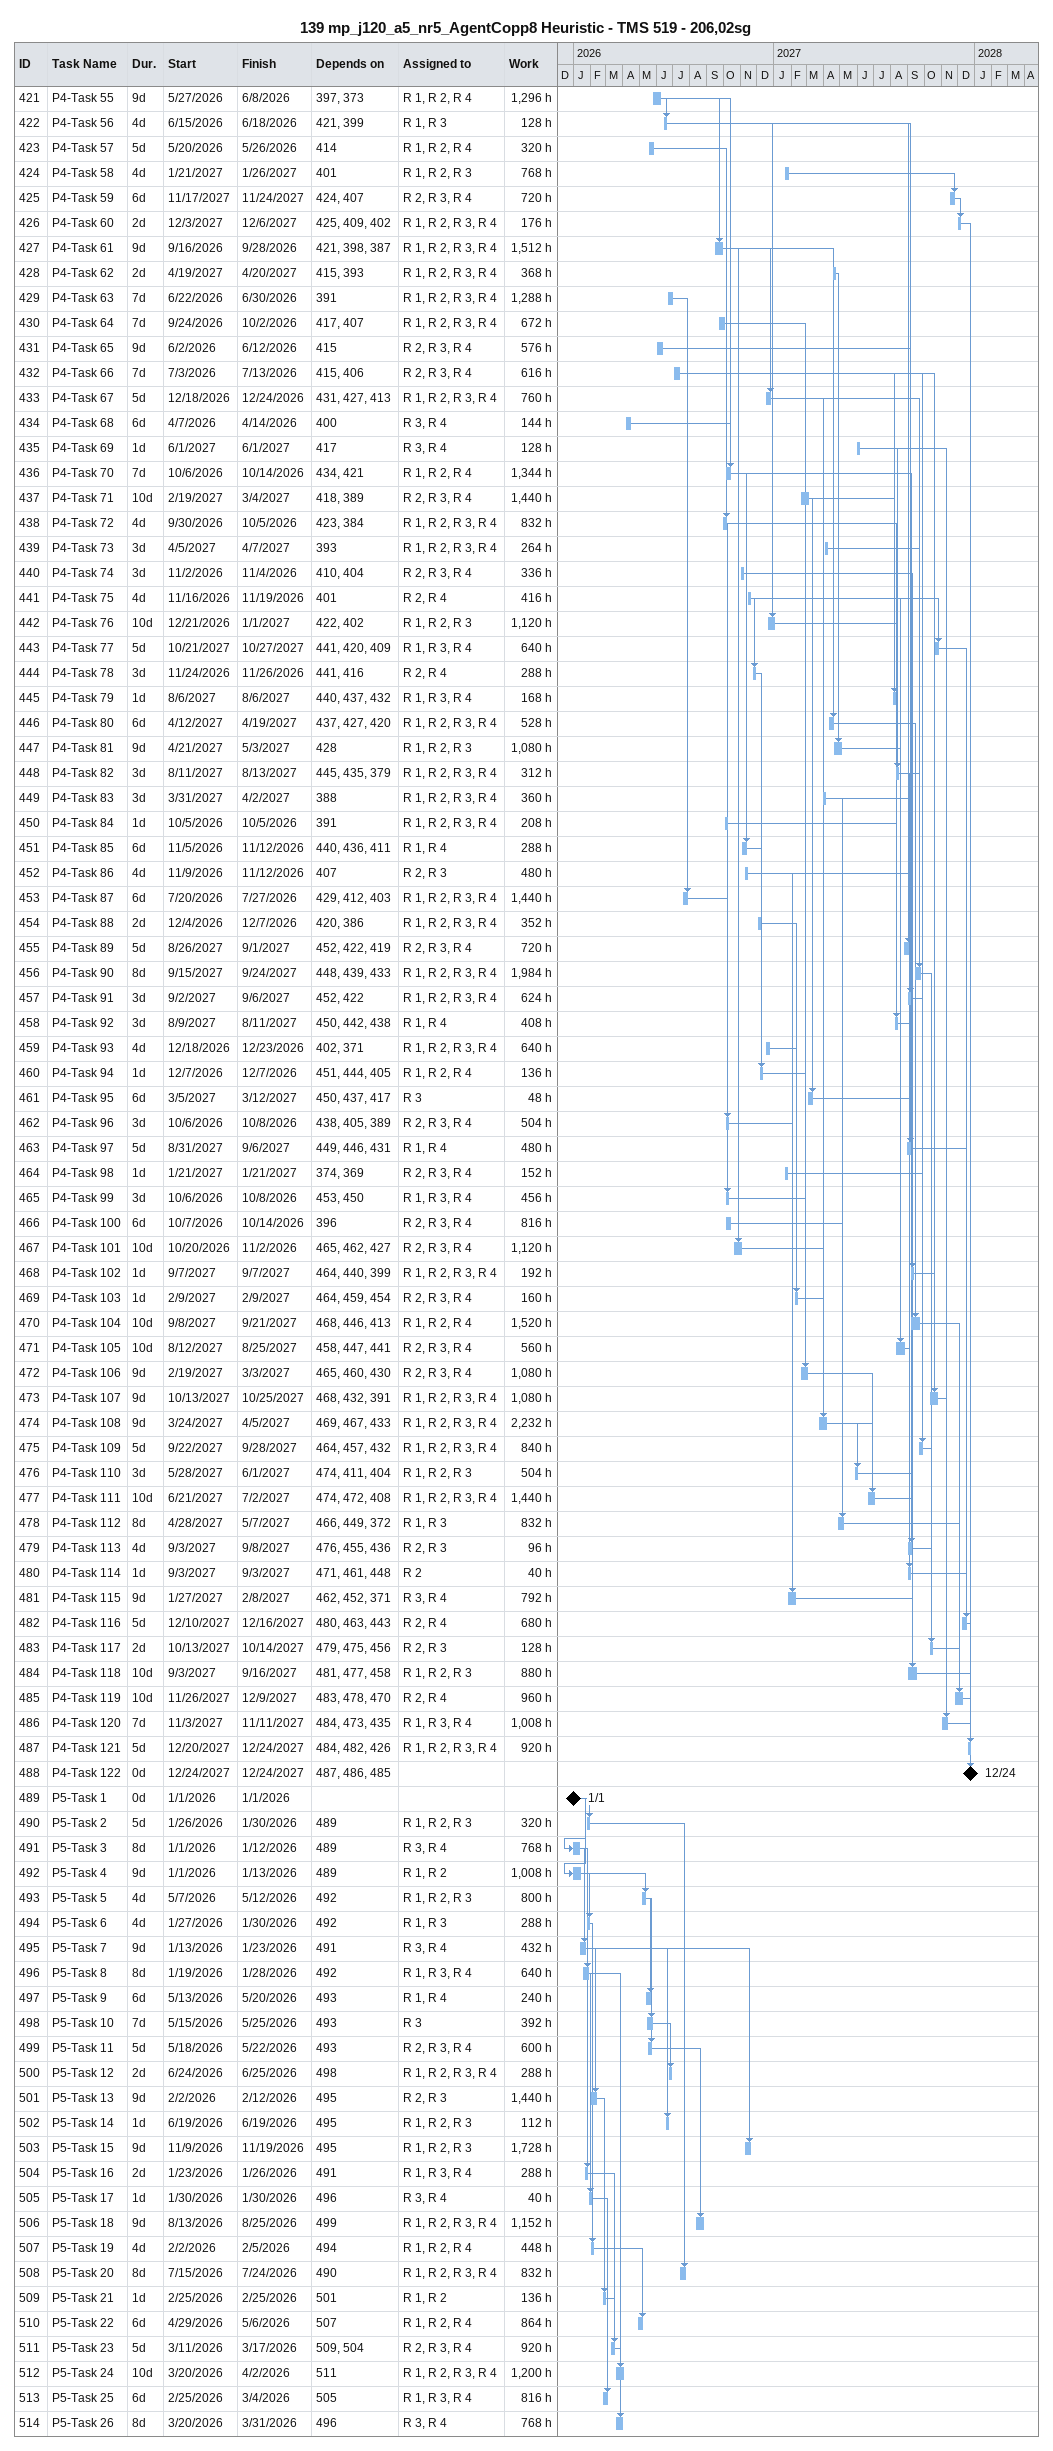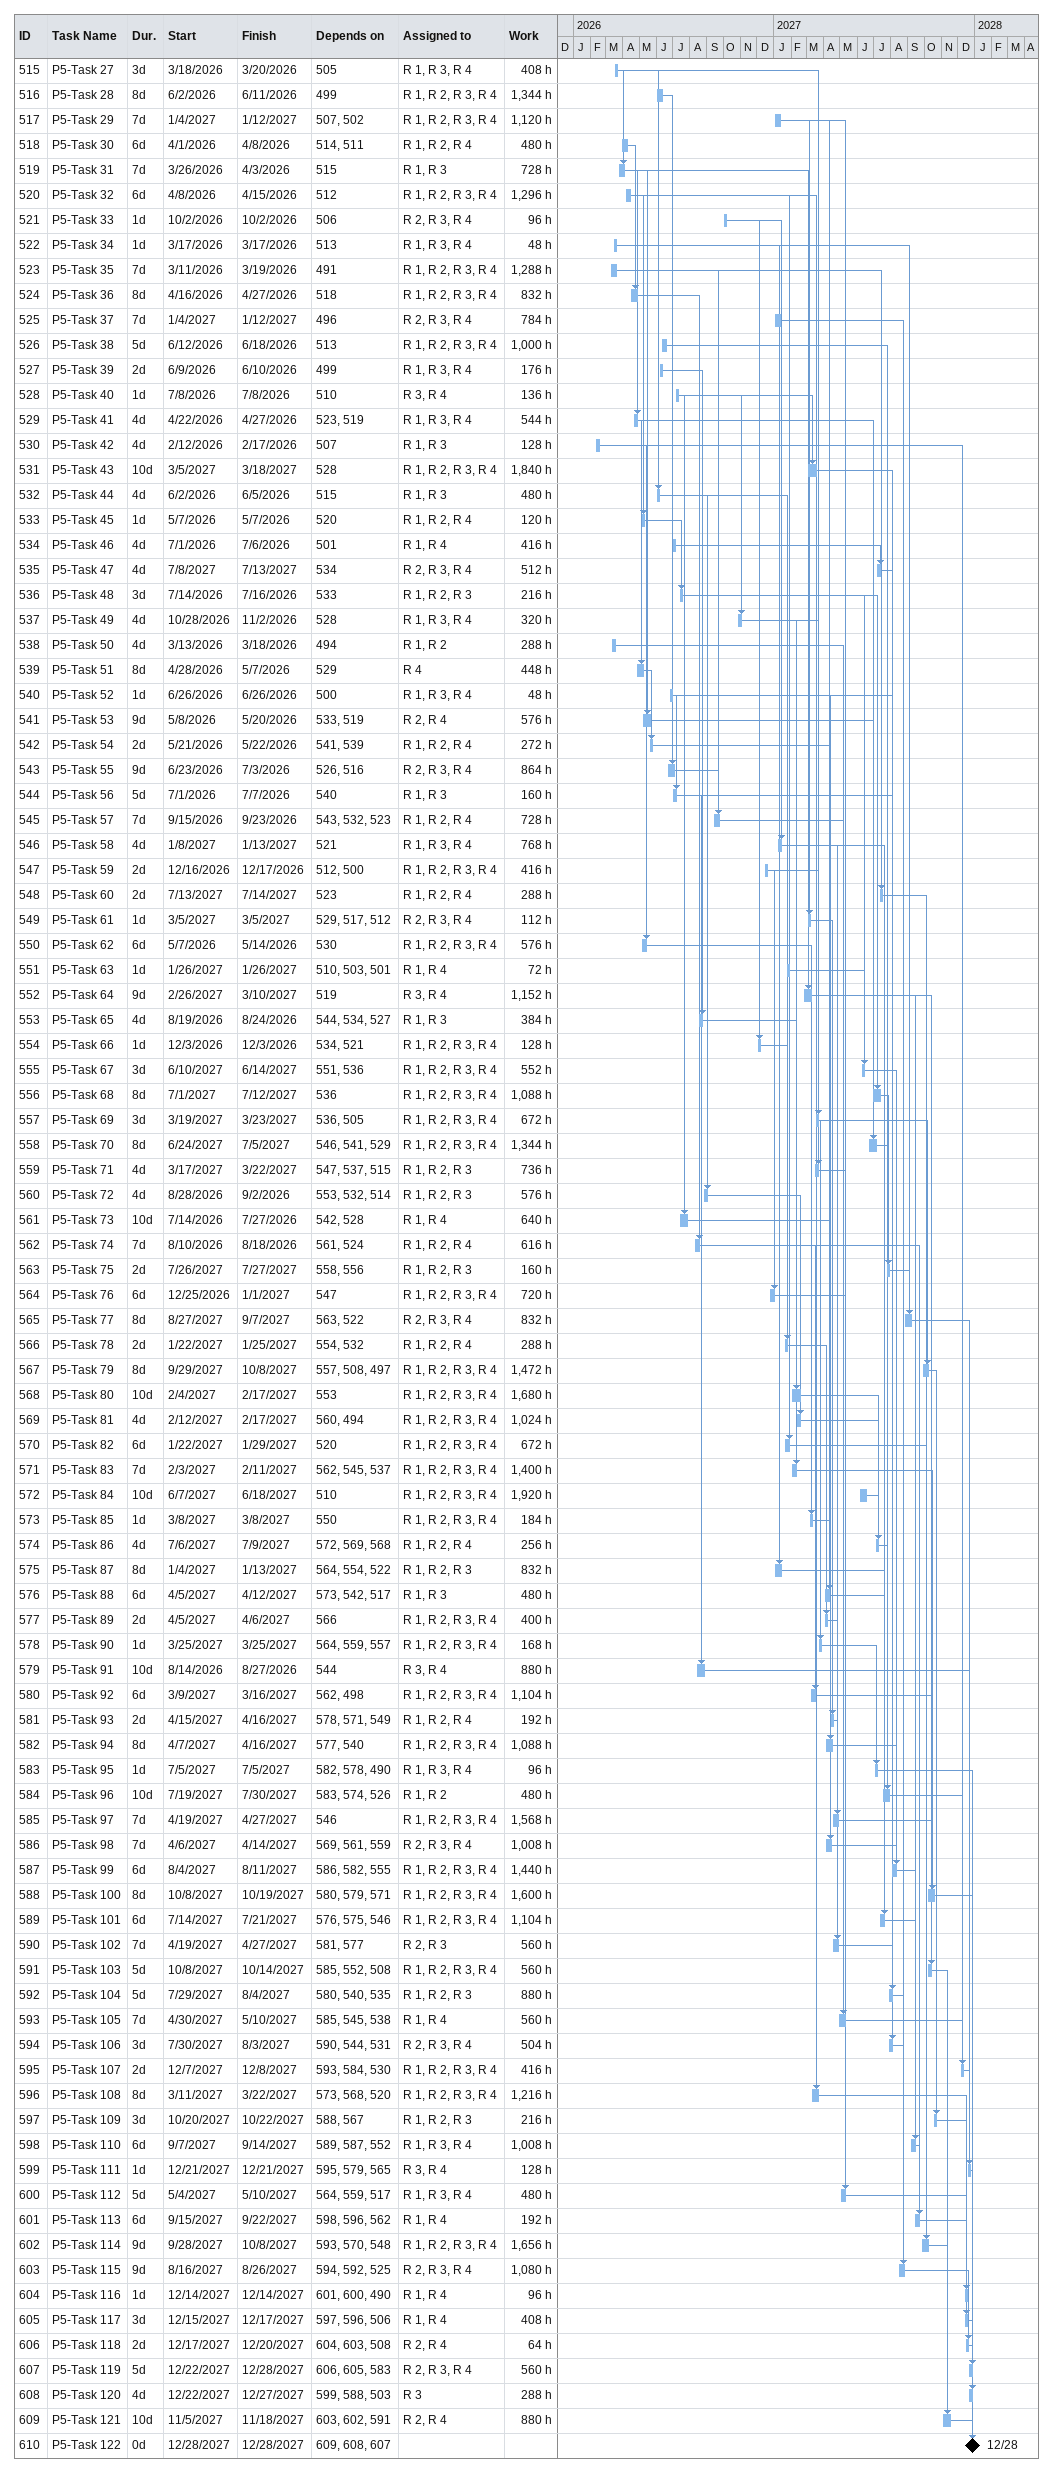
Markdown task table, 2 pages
139 mp_j120_a5_nr5_AgentCopp8 Heuristic - TMS 519 - 206,02sg

| ID | Task | Duration | Start | Finish | Predecessors | Resources | Work (h) |
|---|---|---|---|---|---|---|---|
| 421 | P4-Task 55 | 9d | 2026-05-27 | 2026-06-08 | 397, 373 | R 1, R 2, R 4 | 1296 |
| 422 | P4-Task 56 | 4d | 2026-06-15 | 2026-06-18 | 421, 399 | R 1, R 3 | 128 |
| 423 | P4-Task 57 | 5d | 2026-05-20 | 2026-05-26 | 414 | R 1, R 2, R 4 | 320 |
| 424 | P4-Task 58 | 4d | 2027-01-21 | 2027-01-26 | 401 | R 1, R 2, R 3 | 768 |
| 425 | P4-Task 59 | 6d | 2027-11-17 | 2027-11-24 | 424, 407 | R 2, R 3, R 4 | 720 |
| 426 | P4-Task 60 | 2d | 2027-12-03 | 2027-12-06 | 425, 409, 402 | R 1, R 2, R 3, R 4 | 176 |
| 427 | P4-Task 61 | 9d | 2026-09-16 | 2026-09-28 | 421, 398, 387 | R 1, R 2, R 3, R 4 | 1512 |
| 428 | P4-Task 62 | 2d | 2027-04-19 | 2027-04-20 | 415, 393 | R 1, R 2, R 3, R 4 | 368 |
| 429 | P4-Task 63 | 7d | 2026-06-22 | 2026-06-30 | 391 | R 1, R 2, R 3, R 4 | 1288 |
| 430 | P4-Task 64 | 7d | 2026-09-24 | 2026-10-02 | 417, 407 | R 1, R 2, R 3, R 4 | 672 |
| 431 | P4-Task 65 | 9d | 2026-06-02 | 2026-06-12 | 415 | R 2, R 3, R 4 | 576 |
| 432 | P4-Task 66 | 7d | 2026-07-03 | 2026-07-13 | 415, 406 | R 2, R 3, R 4 | 616 |
| 433 | P4-Task 67 | 5d | 2026-12-18 | 2026-12-24 | 431, 427, 413 | R 1, R 2, R 3, R 4 | 760 |
| 434 | P4-Task 68 | 6d | 2026-04-07 | 2026-04-14 | 400 | R 3, R 4 | 144 |
| 435 | P4-Task 69 | 1d | 2027-06-01 | 2027-06-01 | 417 | R 3, R 4 | 128 |
| 436 | P4-Task 70 | 7d | 2026-10-06 | 2026-10-14 | 434, 421 | R 1, R 2, R 4 | 1344 |
| 437 | P4-Task 71 | 10d | 2027-02-19 | 2027-03-04 | 418, 389 | R 2, R 3, R 4 | 1440 |
| 438 | P4-Task 72 | 4d | 2026-09-30 | 2026-10-05 | 423, 384 | R 1, R 2, R 3, R 4 | 832 |
| 439 | P4-Task 73 | 3d | 2027-04-05 | 2027-04-07 | 393 | R 1, R 2, R 3, R 4 | 264 |
| 440 | P4-Task 74 | 3d | 2026-11-02 | 2026-11-04 | 410, 404 | R 2, R 3, R 4 | 336 |
| 441 | P4-Task 75 | 4d | 2026-11-16 | 2026-11-19 | 401 | R 2, R 4 | 416 |
| 442 | P4-Task 76 | 10d | 2026-12-21 | 2027-01-01 | 422, 402 | R 1, R 2, R 3 | 1120 |
| 443 | P4-Task 77 | 5d | 2027-10-21 | 2027-10-27 | 441, 420, 409 | R 1, R 3, R 4 | 640 |
| 444 | P4-Task 78 | 3d | 2026-11-24 | 2026-11-26 | 441, 416 | R 2, R 4 | 288 |
| 445 | P4-Task 79 | 1d | 2027-08-06 | 2027-08-06 | 440, 437, 432 | R 1, R 3, R 4 | 168 |
| 446 | P4-Task 80 | 6d | 2027-04-12 | 2027-04-19 | 437, 427, 420 | R 1, R 2, R 3, R 4 | 528 |
| 447 | P4-Task 81 | 9d | 2027-04-21 | 2027-05-03 | 428 | R 1, R 2, R 3 | 1080 |
| 448 | P4-Task 82 | 3d | 2027-08-11 | 2027-08-13 | 445, 435, 379 | R 1, R 2, R 3, R 4 | 312 |
| 449 | P4-Task 83 | 3d | 2027-03-31 | 2027-04-02 | 388 | R 1, R 2, R 3, R 4 | 360 |
| 450 | P4-Task 84 | 1d | 2026-10-05 | 2026-10-05 | 391 | R 1, R 2, R 3, R 4 | 208 |
| 451 | P4-Task 85 | 6d | 2026-11-05 | 2026-11-12 | 440, 436, 411 | R 1, R 4 | 288 |
| 452 | P4-Task 86 | 4d | 2026-11-09 | 2026-11-12 | 407 | R 2, R 3 | 480 |
| 453 | P4-Task 87 | 6d | 2026-07-20 | 2026-07-27 | 429, 412, 403 | R 1, R 2, R 3, R 4 | 1440 |
| 454 | P4-Task 88 | 2d | 2026-12-04 | 2026-12-07 | 420, 386 | R 1, R 2, R 3, R 4 | 352 |
| 455 | P4-Task 89 | 5d | 2027-08-26 | 2027-09-01 | 452, 422, 419 | R 2, R 3, R 4 | 720 |
| 456 | P4-Task 90 | 8d | 2027-09-15 | 2027-09-24 | 448, 439, 433 | R 1, R 2, R 3, R 4 | 1984 |
| 457 | P4-Task 91 | 3d | 2027-09-02 | 2027-09-06 | 452, 422 | R 1, R 2, R 3, R 4 | 624 |
| 458 | P4-Task 92 | 3d | 2027-08-09 | 2027-08-11 | 450, 442, 438 | R 1, R 4 | 408 |
| 459 | P4-Task 93 | 4d | 2026-12-18 | 2026-12-23 | 402, 371 | R 1, R 2, R 3, R 4 | 640 |
| 460 | P4-Task 94 | 1d | 2026-12-07 | 2026-12-07 | 451, 444, 405 | R 1, R 2, R 4 | 136 |
| 461 | P4-Task 95 | 6d | 2027-03-05 | 2027-03-12 | 450, 437, 417 | R 3 | 48 |
| 462 | P4-Task 96 | 3d | 2026-10-06 | 2026-10-08 | 438, 405, 389 | R 2, R 3, R 4 | 504 |
| 463 | P4-Task 97 | 5d | 2027-08-31 | 2027-09-06 | 449, 446, 431 | R 1, R 4 | 480 |
| 464 | P4-Task 98 | 1d | 2027-01-21 | 2027-01-21 | 374, 369 | R 2, R 3, R 4 | 152 |
| 465 | P4-Task 99 | 3d | 2026-10-06 | 2026-10-08 | 453, 450 | R 1, R 3, R 4 | 456 |
| 466 | P4-Task 100 | 6d | 2026-10-07 | 2026-10-14 | 396 | R 2, R 3, R 4 | 816 |
| 467 | P4-Task 101 | 10d | 2026-10-20 | 2026-11-02 | 465, 462, 427 | R 2, R 3, R 4 | 1120 |
| 468 | P4-Task 102 | 1d | 2027-09-07 | 2027-09-07 | 464, 440, 399 | R 1, R 2, R 3, R 4 | 192 |
| 469 | P4-Task 103 | 1d | 2027-02-09 | 2027-02-09 | 464, 459, 454 | R 2, R 3, R 4 | 160 |
| 470 | P4-Task 104 | 10d | 2027-09-08 | 2027-09-21 | 468, 446, 413 | R 1, R 2, R 4 | 1520 |
| 471 | P4-Task 105 | 10d | 2027-08-12 | 2027-08-25 | 458, 447, 441 | R 2, R 3, R 4 | 560 |
| 472 | P4-Task 106 | 9d | 2027-02-19 | 2027-03-03 | 465, 460, 430 | R 2, R 3, R 4 | 1080 |
| 473 | P4-Task 107 | 9d | 2027-10-13 | 2027-10-25 | 468, 432, 391 | R 1, R 2, R 3, R 4 | 1080 |
| 474 | P4-Task 108 | 9d | 2027-03-24 | 2027-04-05 | 469, 467, 433 | R 1, R 2, R 3, R 4 | 2232 |
| 475 | P4-Task 109 | 5d | 2027-09-22 | 2027-09-28 | 464, 457, 432 | R 1, R 2, R 3, R 4 | 840 |
| 476 | P4-Task 110 | 3d | 2027-05-28 | 2027-06-01 | 474, 411, 404 | R 1, R 2, R 3 | 504 |
| 477 | P4-Task 111 | 10d | 2027-06-21 | 2027-07-02 | 474, 472, 408 | R 1, R 2, R 3, R 4 | 1440 |
| 478 | P4-Task 112 | 8d | 2027-04-28 | 2027-05-07 | 466, 449, 372 | R 1, R 3 | 832 |
| 479 | P4-Task 113 | 4d | 2027-09-03 | 2027-09-08 | 476, 455, 436 | R 2, R 3 | 96 |
| 480 | P4-Task 114 | 1d | 2027-09-03 | 2027-09-03 | 471, 461, 448 | R 2 | 40 |
| 481 | P4-Task 115 | 9d | 2027-01-27 | 2027-02-08 | 462, 452, 371 | R 3, R 4 | 792 |
| 482 | P4-Task 116 | 5d | 2027-12-10 | 2027-12-16 | 480, 463, 443 | R 2, R 4 | 680 |
| 483 | P4-Task 117 | 2d | 2027-10-13 | 2027-10-14 | 479, 475, 456 | R 2, R 3 | 128 |
| 484 | P4-Task 118 | 10d | 2027-09-03 | 2027-09-16 | 481, 477, 458 | R 1, R 2, R 3 | 880 |
| 485 | P4-Task 119 | 10d | 2027-11-26 | 2027-12-09 | 483, 478, 470 | R 2, R 4 | 960 |
| 486 | P4-Task 120 | 7d | 2027-11-03 | 2027-11-11 | 484, 473, 435 | R 1, R 3, R 4 | 1008 |
| 487 | P4-Task 121 | 5d | 2027-12-20 | 2027-12-24 | 484, 482, 426 | R 1, R 2, R 3, R 4 | 920 |
| 488 | P4-Task 122 | 0d | 2027-12-24 | 2027-12-24 | 487, 486, 485 |  |  |
| 489 | P5-Task 1 | 0d | 2026-01-01 | 2026-01-01 |  |  |  |
| 490 | P5-Task 2 | 5d | 2026-01-26 | 2026-01-30 | 489 | R 1, R 2, R 3 | 320 |
| 491 | P5-Task 3 | 8d | 2026-01-01 | 2026-01-12 | 489 | R 3, R 4 | 768 |
| 492 | P5-Task 4 | 9d | 2026-01-01 | 2026-01-13 | 489 | R 1, R 2 | 1008 |
| 493 | P5-Task 5 | 4d | 2026-05-07 | 2026-05-12 | 492 | R 1, R 2, R 3 | 800 |
| 494 | P5-Task 6 | 4d | 2026-01-27 | 2026-01-30 | 492 | R 1, R 3 | 288 |
| 495 | P5-Task 7 | 9d | 2026-01-13 | 2026-01-23 | 491 | R 3, R 4 | 432 |
| 496 | P5-Task 8 | 8d | 2026-01-19 | 2026-01-28 | 492 | R 1, R 3, R 4 | 640 |
| 497 | P5-Task 9 | 6d | 2026-05-13 | 2026-05-20 | 493 | R 1, R 4 | 240 |
| 498 | P5-Task 10 | 7d | 2026-05-15 | 2026-05-25 | 493 | R 3 | 392 |
| 499 | P5-Task 11 | 5d | 2026-05-18 | 2026-05-22 | 493 | R 2, R 3, R 4 | 600 |
| 500 | P5-Task 12 | 2d | 2026-06-24 | 2026-06-25 | 498 | R 1, R 2, R 3, R 4 | 288 |
| 501 | P5-Task 13 | 9d | 2026-02-02 | 2026-02-12 | 495 | R 2, R 3 | 1440 |
| 502 | P5-Task 14 | 1d | 2026-06-19 | 2026-06-19 | 495 | R 1, R 2, R 3 | 112 |
| 503 | P5-Task 15 | 9d | 2026-11-09 | 2026-11-19 | 495 | R 1, R 2, R 3 | 1728 |
| 504 | P5-Task 16 | 2d | 2026-01-23 | 2026-01-26 | 491 | R 1, R 3, R 4 | 288 |
| 505 | P5-Task 17 | 1d | 2026-01-30 | 2026-01-30 | 496 | R 3, R 4 | 40 |
| 506 | P5-Task 18 | 9d | 2026-08-13 | 2026-08-25 | 499 | R 1, R 2, R 3, R 4 | 1152 |
| 507 | P5-Task 19 | 4d | 2026-02-02 | 2026-02-05 | 494 | R 1, R 2, R 4 | 448 |
| 508 | P5-Task 20 | 8d | 2026-07-15 | 2026-07-24 | 490 | R 1, R 2, R 3, R 4 | 832 |
| 509 | P5-Task 21 | 1d | 2026-02-25 | 2026-02-25 | 501 | R 1, R 2 | 136 |
| 510 | P5-Task 22 | 6d | 2026-04-29 | 2026-05-06 | 507 | R 1, R 2, R 4 | 864 |
| 511 | P5-Task 23 | 5d | 2026-03-11 | 2026-03-17 | 509, 504 | R 2, R 3, R 4 | 920 |
| 512 | P5-Task 24 | 10d | 2026-03-20 | 2026-04-02 | 511 | R 1, R 2, R 3, R 4 | 1200 |
| 513 | P5-Task 25 | 6d | 2026-02-25 | 2026-03-04 | 505 | R 1, R 3, R 4 | 816 |
| 514 | P5-Task 26 | 8d | 2026-03-20 | 2026-03-31 | 496 | R 3, R 4 | 768 |
| 515 | P5-Task 27 | 3d | 2026-03-18 | 2026-03-20 | 505 | R 1, R 3, R 4 | 408 |
| 516 | P5-Task 28 | 8d | 2026-06-02 | 2026-06-11 | 499 | R 1, R 2, R 3, R 4 | 1344 |
| 517 | P5-Task 29 | 7d | 2027-01-04 | 2027-01-12 | 507, 502 | R 1, R 2, R 3, R 4 | 1120 |
| 518 | P5-Task 30 | 6d | 2026-04-01 | 2026-04-08 | 514, 511 | R 1, R 2, R 4 | 480 |
| 519 | P5-Task 31 | 7d | 2026-03-26 | 2026-04-03 | 515 | R 1, R 3 | 728 |
| 520 | P5-Task 32 | 6d | 2026-04-08 | 2026-04-15 | 512 | R 1, R 2, R 3, R 4 | 1296 |
| 521 | P5-Task 33 | 1d | 2026-10-02 | 2026-10-02 | 506 | R 2, R 3, R 4 | 96 |
| 522 | P5-Task 34 | 1d | 2026-03-17 | 2026-03-17 | 513 | R 1, R 3, R 4 | 48 |
| 523 | P5-Task 35 | 7d | 2026-03-11 | 2026-03-19 | 491 | R 1, R 2, R 3, R 4 | 1288 |
| 524 | P5-Task 36 | 8d | 2026-04-16 | 2026-04-27 | 518 | R 1, R 2, R 3, R 4 | 832 |
| 525 | P5-Task 37 | 7d | 2027-01-04 | 2027-01-12 | 496 | R 2, R 3, R 4 | 784 |
| 526 | P5-Task 38 | 5d | 2026-06-12 | 2026-06-18 | 513 | R 1, R 2, R 3, R 4 | 1000 |
| 527 | P5-Task 39 | 2d | 2026-06-09 | 2026-06-10 | 499 | R 1, R 3, R 4 | 176 |
| 528 | P5-Task 40 | 1d | 2026-07-08 | 2026-07-08 | 510 | R 3, R 4 | 136 |
| 529 | P5-Task 41 | 4d | 2026-04-22 | 2026-04-27 | 523, 519 | R 1, R 3, R 4 | 544 |
| 530 | P5-Task 42 | 4d | 2026-02-12 | 2026-02-17 | 507 | R 1, R 3 | 128 |
| 531 | P5-Task 43 | 10d | 2027-03-05 | 2027-03-18 | 528 | R 1, R 2, R 3, R 4 | 1840 |
| 532 | P5-Task 44 | 4d | 2026-06-02 | 2026-06-05 | 515 | R 1, R 3 | 480 |
| 533 | P5-Task 45 | 1d | 2026-05-07 | 2026-05-07 | 520 | R 1, R 2, R 4 | 120 |
| 534 | P5-Task 46 | 4d | 2026-07-01 | 2026-07-06 | 501 | R 1, R 4 | 416 |
| 535 | P5-Task 47 | 4d | 2027-07-08 | 2027-07-13 | 534 | R 2, R 3, R 4 | 512 |
| 536 | P5-Task 48 | 3d | 2026-07-14 | 2026-07-16 | 533 | R 1, R 2, R 3 | 216 |
| 537 | P5-Task 49 | 4d | 2026-10-28 | 2026-11-02 | 528 | R 1, R 3, R 4 | 320 |
| 538 | P5-Task 50 | 4d | 2026-03-13 | 2026-03-18 | 494 | R 1, R 2 | 288 |
| 539 | P5-Task 51 | 8d | 2026-04-28 | 2026-05-07 | 529 | R 4 | 448 |
| 540 | P5-Task 52 | 1d | 2026-06-26 | 2026-06-26 | 500 | R 1, R 3, R 4 | 48 |
| 541 | P5-Task 53 | 9d | 2026-05-08 | 2026-05-20 | 533, 519 | R 2, R 4 | 576 |
| 542 | P5-Task 54 | 2d | 2026-05-21 | 2026-05-22 | 541, 539 | R 1, R 2, R 4 | 272 |
| 543 | P5-Task 55 | 9d | 2026-06-23 | 2026-07-03 | 526, 516 | R 2, R 3, R 4 | 864 |
| 544 | P5-Task 56 | 5d | 2026-07-01 | 2026-07-07 | 540 | R 1, R 3 | 160 |
| 545 | P5-Task 57 | 7d | 2026-09-15 | 2026-09-23 | 543, 532, 523 | R 1, R 2, R 4 | 728 |
| 546 | P5-Task 58 | 4d | 2027-01-08 | 2027-01-13 | 521 | R 1, R 3, R 4 | 768 |
| 547 | P5-Task 59 | 2d | 2026-12-16 | 2026-12-17 | 512, 500 | R 1, R 2, R 3, R 4 | 416 |
| 548 | P5-Task 60 | 2d | 2027-07-13 | 2027-07-14 | 523 | R 1, R 2, R 4 | 288 |
| 549 | P5-Task 61 | 1d | 2027-03-05 | 2027-03-05 | 529, 517, 512 | R 2, R 3, R 4 | 112 |
| 550 | P5-Task 62 | 6d | 2026-05-07 | 2026-05-14 | 530 | R 1, R 2, R 3, R 4 | 576 |
| 551 | P5-Task 63 | 1d | 2027-01-26 | 2027-01-26 | 510, 503, 501 | R 1, R 4 | 72 |
| 552 | P5-Task 64 | 9d | 2027-02-26 | 2027-03-10 | 519 | R 3, R 4 | 1152 |
| 553 | P5-Task 65 | 4d | 2026-08-19 | 2026-08-24 | 544, 534, 527 | R 1, R 3 | 384 |
| 554 | P5-Task 66 | 1d | 2026-12-03 | 2026-12-03 | 534, 521 | R 1, R 2, R 3, R 4 | 128 |
| 555 | P5-Task 67 | 3d | 2027-06-10 | 2027-06-14 | 551, 536 | R 1, R 2, R 3, R 4 | 552 |
| 556 | P5-Task 68 | 8d | 2027-07-01 | 2027-07-12 | 536 | R 1, R 2, R 3, R 4 | 1088 |
| 557 | P5-Task 69 | 3d | 2027-03-19 | 2027-03-23 | 536, 505 | R 1, R 2, R 3, R 4 | 672 |
| 558 | P5-Task 70 | 8d | 2027-06-24 | 2027-07-05 | 546, 541, 529 | R 1, R 2, R 3, R 4 | 1344 |
| 559 | P5-Task 71 | 4d | 2027-03-17 | 2027-03-22 | 547, 537, 515 | R 1, R 2, R 3 | 736 |
| 560 | P5-Task 72 | 4d | 2026-08-28 | 2026-09-02 | 553, 532, 514 | R 1, R 2, R 3 | 576 |
| 561 | P5-Task 73 | 10d | 2026-07-14 | 2026-07-27 | 542, 528 | R 1, R 4 | 640 |
| 562 | P5-Task 74 | 7d | 2026-08-10 | 2026-08-18 | 561, 524 | R 1, R 2, R 4 | 616 |
| 563 | P5-Task 75 | 2d | 2027-07-26 | 2027-07-27 | 558, 556 | R 1, R 2, R 3 | 160 |
| 564 | P5-Task 76 | 6d | 2026-12-25 | 2027-01-01 | 547 | R 1, R 2, R 3, R 4 | 720 |
| 565 | P5-Task 77 | 8d | 2027-08-27 | 2027-09-07 | 563, 522 | R 2, R 3, R 4 | 832 |
| 566 | P5-Task 78 | 2d | 2027-01-22 | 2027-01-25 | 554, 532 | R 1, R 2, R 4 | 288 |
| 567 | P5-Task 79 | 8d | 2027-09-29 | 2027-10-08 | 557, 508, 497 | R 1, R 2, R 3, R 4 | 1472 |
| 568 | P5-Task 80 | 10d | 2027-02-04 | 2027-02-17 | 553 | R 1, R 2, R 3, R 4 | 1680 |
| 569 | P5-Task 81 | 4d | 2027-02-12 | 2027-02-17 | 560, 494 | R 1, R 2, R 3, R 4 | 1024 |
| 570 | P5-Task 82 | 6d | 2027-01-22 | 2027-01-29 | 520 | R 1, R 2, R 3, R 4 | 672 |
| 571 | P5-Task 83 | 7d | 2027-02-03 | 2027-02-11 | 562, 545, 537 | R 1, R 2, R 3, R 4 | 1400 |
| 572 | P5-Task 84 | 10d | 2027-06-07 | 2027-06-18 | 510 | R 1, R 2, R 3, R 4 | 1920 |
| 573 | P5-Task 85 | 1d | 2027-03-08 | 2027-03-08 | 550 | R 1, R 2, R 3, R 4 | 184 |
| 574 | P5-Task 86 | 4d | 2027-07-06 | 2027-07-09 | 572, 569, 568 | R 1, R 2, R 4 | 256 |
| 575 | P5-Task 87 | 8d | 2027-01-04 | 2027-01-13 | 564, 554, 522 | R 1, R 2, R 3 | 832 |
| 576 | P5-Task 88 | 6d | 2027-04-05 | 2027-04-12 | 573, 542, 517 | R 1, R 3 | 480 |
| 577 | P5-Task 89 | 2d | 2027-04-05 | 2027-04-06 | 566 | R 1, R 2, R 3, R 4 | 400 |
| 578 | P5-Task 90 | 1d | 2027-03-25 | 2027-03-25 | 564, 559, 557 | R 1, R 2, R 3, R 4 | 168 |
| 579 | P5-Task 91 | 10d | 2026-08-14 | 2026-08-27 | 544 | R 3, R 4 | 880 |
| 580 | P5-Task 92 | 6d | 2027-03-09 | 2027-03-16 | 562, 498 | R 1, R 2, R 3, R 4 | 1104 |
| 581 | P5-Task 93 | 2d | 2027-04-15 | 2027-04-16 | 578, 571, 549 | R 1, R 2, R 4 | 192 |
| 582 | P5-Task 94 | 8d | 2027-04-07 | 2027-04-16 | 577, 540 | R 1, R 2, R 3, R 4 | 1088 |
| 583 | P5-Task 95 | 1d | 2027-07-05 | 2027-07-05 | 582, 578, 490 | R 1, R 3, R 4 | 96 |
| 584 | P5-Task 96 | 10d | 2027-07-19 | 2027-07-30 | 583, 574, 526 | R 1, R 2 | 480 |
| 585 | P5-Task 97 | 7d | 2027-04-19 | 2027-04-27 | 546 | R 1, R 2, R 3, R 4 | 1568 |
| 586 | P5-Task 98 | 7d | 2027-04-06 | 2027-04-14 | 569, 561, 559 | R 2, R 3, R 4 | 1008 |
| 587 | P5-Task 99 | 6d | 2027-08-04 | 2027-08-11 | 586, 582, 555 | R 1, R 2, R 3, R 4 | 1440 |
| 588 | P5-Task 100 | 8d | 2027-10-08 | 2027-10-19 | 580, 579, 571 | R 1, R 2, R 3, R 4 | 1600 |
| 589 | P5-Task 101 | 6d | 2027-07-14 | 2027-07-21 | 576, 575, 546 | R 1, R 2, R 3, R 4 | 1104 |
| 590 | P5-Task 102 | 7d | 2027-04-19 | 2027-04-27 | 581, 577 | R 2, R 3 | 560 |
| 591 | P5-Task 103 | 5d | 2027-10-08 | 2027-10-14 | 585, 552, 508 | R 1, R 2, R 3, R 4 | 560 |
| 592 | P5-Task 104 | 5d | 2027-07-29 | 2027-08-04 | 580, 540, 535 | R 1, R 2, R 3 | 880 |
| 593 | P5-Task 105 | 7d | 2027-04-30 | 2027-05-10 | 585, 545, 538 | R 1, R 4 | 560 |
| 594 | P5-Task 106 | 3d | 2027-07-30 | 2027-08-03 | 590, 544, 531 | R 2, R 3, R 4 | 504 |
| 595 | P5-Task 107 | 2d | 2027-12-07 | 2027-12-08 | 593, 584, 530 | R 1, R 2, R 3, R 4 | 416 |
| 596 | P5-Task 108 | 8d | 2027-03-11 | 2027-03-22 | 573, 568, 520 | R 1, R 2, R 3, R 4 | 1216 |
| 597 | P5-Task 109 | 3d | 2027-10-20 | 2027-10-22 | 588, 567 | R 1, R 2, R 3 | 216 |
| 598 | P5-Task 110 | 6d | 2027-09-07 | 2027-09-14 | 589, 587, 552 | R 1, R 3, R 4 | 1008 |
| 599 | P5-Task 111 | 1d | 2027-12-21 | 2027-12-21 | 595, 579, 565 | R 3, R 4 | 128 |
| 600 | P5-Task 112 | 5d | 2027-05-04 | 2027-05-10 | 564, 559, 517 | R 1, R 3, R 4 | 480 |
| 601 | P5-Task 113 | 6d | 2027-09-15 | 2027-09-22 | 598, 596, 562 | R 1, R 4 | 192 |
| 602 | P5-Task 114 | 9d | 2027-09-28 | 2027-10-08 | 593, 570, 548 | R 1, R 2, R 3, R 4 | 1656 |
| 603 | P5-Task 115 | 9d | 2027-08-16 | 2027-08-26 | 594, 592, 525 | R 2, R 3, R 4 | 1080 |
| 604 | P5-Task 116 | 1d | 2027-12-14 | 2027-12-14 | 601, 600, 490 | R 1, R 4 | 96 |
| 605 | P5-Task 117 | 3d | 2027-12-15 | 2027-12-17 | 597, 596, 506 | R 1, R 4 | 408 |
| 606 | P5-Task 118 | 2d | 2027-12-17 | 2027-12-20 | 604, 603, 508 | R 2, R 4 | 64 |
| 607 | P5-Task 119 | 5d | 2027-12-22 | 2027-12-28 | 606, 605, 583 | R 2, R 3, R 4 | 560 |
| 608 | P5-Task 120 | 4d | 2027-12-22 | 2027-12-27 | 599, 588, 503 | R 3 | 288 |
| 609 | P5-Task 121 | 10d | 2027-11-05 | 2027-11-18 | 603, 602, 591 | R 2, R 4 | 880 |
| 610 | P5-Task 122 | 0d | 2027-12-28 | 2027-12-28 | 609, 608, 607 |  |  |
